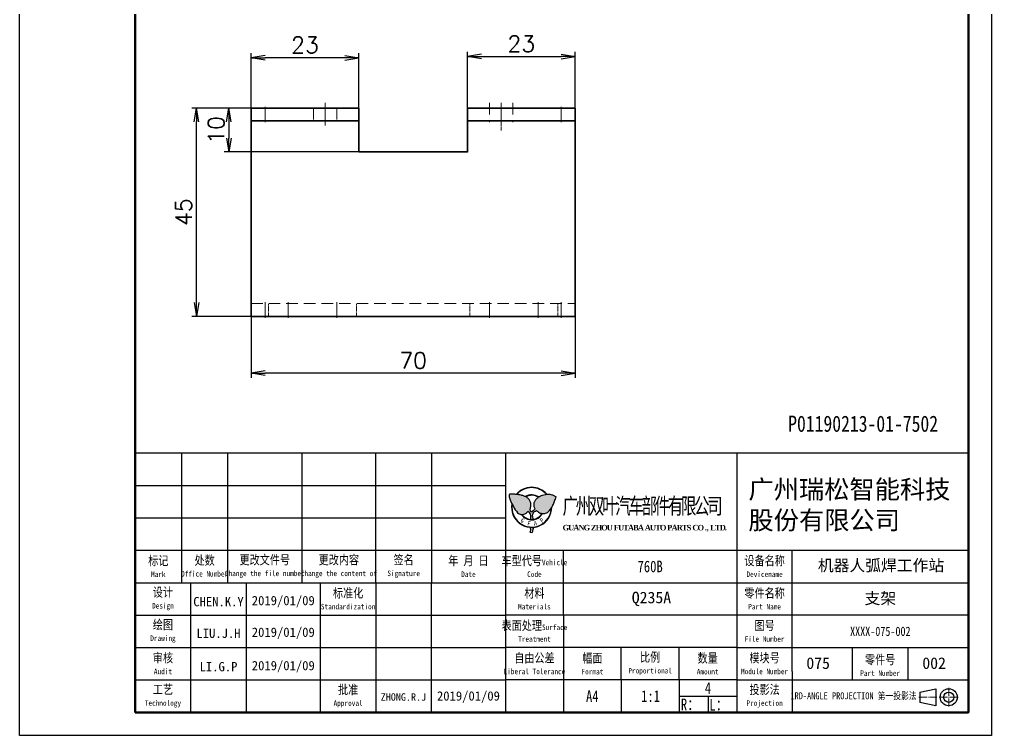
# Model space of a CAD drawing. Header units: millimetres. Extents: x 4375 to 4815, y 111 to 419.
# Drawn here: x 4374.9 to 4584.9, y 110.9 to 265.6 of the extents above; entities that cross this region are included whole.
import ezdxf

# ---------------------------------------------------------------- set-up
doc = ezdxf.new("R2010")
doc.units = ezdxf.units.MM
for name, pattern in [('ACAD_ISO04W100', [30, 24, -3, 0, -3]), ('CENTER-HOKUTO', [23, 20, -1, 1, -1]), ('HIDDEN-HOKUTO', [3.8, 2.5, -1.3])]:
    doc.linetypes.add(name, pattern=pattern)
for name, color, linetype in [('AM_7', 2, 'CENTER-HOKUTO'), ('AM_HID', 1, 'HIDDEN-HOKUTO'), ('word_dim', 253, 'Continuous')]:
    doc.layers.add(name, color=color, linetype=linetype)
for name, color, linetype, lineweight in [('图框_内框线', 5, 'Continuous', 50), ('标注线', 3, 'Continuous', 25), ('细实线', 4, 'Continuous', 25), ('细点划线', 1, 'ACAD_ISO04W100', 20)]:
    doc.layers.add(name, color=color, linetype=linetype, lineweight=lineweight)
doc.styles.get("Standard").update_dxf_attribs({"font": 'romans.shx', "bigfont": 'bigfont.shx'})
doc.styles.add('宋体', font='', dxfattribs={"width": 0.8, "height": 5})
doc.styles.add('工程字', font='gbenor.shx', dxfattribs={"height": 5, "bigfont": 'gbcbig.shx'})
doc.styles.add('楷体', font='KTGB2312.ttf', dxfattribs={"height": 5})
doc.styles.get('宋体').set_extended_font_data('SimSun')
doc.dimstyles.new('RS-1-1$0', dxfattribs={"dimtxt": 3.5, "dimasz": 3, "dimexe": 1, "dimexo": 0, "dimgap": 1, "dimtad": 3, "dimdsep": 46, "dimtxsty": 'Standard', "dimblk1": 'OPEN', "dimblk2": 'OPEN', "dimsah": 1, "dimcen": 0, "dimclrd": 256, "dimclre": 256, "dimclrt": 3, "dimadec": 0, "dimazin": 0, "dimtfac": 1, "dimtmove": 0, "dimatfit": 3, "dimfxl": 0, "dimtolj": 1, "dimtzin": 0, "dimarcsym": 0})

# ---------------------------------------------------------------- blocks, each defined once
blk = doc.blocks.new('一角法')
at = {"layer": '细实线', "ltscale": 43.14716906822942}
for p, q in [((8.441645644488744, 44.92344167003466), (13.17553301465523, 45.92344167003466)), ((13.17553301465523, 45.92344167003466), (13.17553301465523, 40.92344167003466)), ((8.441645644488744, 44.92344167003466), (8.441645644488744, 41.92344167003466)), ((13.18987432526774, 40.92344167003466), (8.441645644488744, 41.92344167003466))]:
    blk.add_line(p, q, dxfattribs=at)
for radius in [2.5, 1.5]:
    blk.add_circle((16.93115934672824, 43.42344167003466), radius, dxfattribs=at)
at = {"layer": '细点划线', "ltscale": 0.1}
for p, q in [((16.93115934672824, 46.20495493787192), (16.93115934672824, 40.67824110180637)), ((8.12703314270766, 43.42344167003466), (13.4329595403251, 43.42344167003466)), ((14.16786207654513, 43.42344167003466), (19.69445661691134, 43.42344167003466))]:
    blk.add_line(p, q, dxfattribs=at)
blk = doc.blocks.new('标题栏')
h = blk.add_hatch(color=3)
h.dxf.hatch_style = 1
edge = h.paths.add_edge_path()
edge.add_spline(control_points=[(5932.787581086093, 3347.003408131636), (5932.742335479096, 3347.049727490726), (5932.637894151721, 3347.156647381245), (5932.419296341964, 3347.262217665474), (5932.184453513659, 3347.411817223252), (5931.839163820259, 3347.503203102682), (5931.464959022554, 3347.62178462797), (5931.063019161581, 3347.60613317856), (5930.724447123254, 3347.590511636959), (5930.318540071291, 3347.535958110516), (5929.883035569112, 3347.423921700123), (5929.385302211756, 3347.223828282104), (5929.00562684777, 3346.98770528224), (5928.722367040326, 3346.734346562273), (5928.494032224062, 3346.554267968372), (5928.338104170827, 3346.309729027701), (5928.103751014705, 3345.990276755237), (5928.020230937433, 3345.541949346267), (5928.048986667725, 3345.090211420467), (5928.115889797051, 3344.722163508785), (5928.209833827864, 3344.511377046141), (5928.255124441718, 3344.409756451379)], knot_values=[0, 0, 0, 0, 0.1929070395727778, 0.4452911257095294, 0.7207341354277929, 1.023882711948066, 1.509834567999712, 1.887722036801287, 2.219081656644955, 2.52850272708895, 3.114267475844161, 3.562729049455809, 4.134727186698071, 4.442091073228455, 4.704756558993019, 4.999364851493557, 5.305089944074019, 5.88708273333988, 6.309780766022034, 6.667250168206111, 7.000012174898796, 7.000012174898796, 7.000012174898796, 7.000012174898796], degree=3, periodic=0)
edge.add_spline(control_points=[(5928.255124441718, 3344.409756451379), (5928.163208770278, 3344.340449627473), (5927.891419388554, 3344.135513314397), (5927.332591587507, 3343.490046109315), (5927.215342434024, 3344.034241508626), (5927.164571615222, 3344.269887099166)], knot_values=[0, 0, 0, 0, 0.3700911236979754, 1.094338278938539, 1.647460153400254, 1.647460153400254, 1.647460153400254, 1.647460153400254], degree=3, periodic=0)
edge.add_spline(control_points=[(5927.164571615222, 3344.269887099166), (5927.183636893185, 3344.325251466091), (5927.242113399667, 3344.495063559448), (5927.290991749089, 3344.779976043098), (5927.327604801742, 3345.128308647401), (5927.330277594439, 3345.482711235984), (5927.311881845031, 3345.844309987219), (5927.156595712667, 3346.154982928934), (5926.96853873892, 3346.475063832802), (5926.709907030716, 3346.720242547633), (5926.448589882794, 3346.937901696476), (5926.19125780895, 3347.085620574311), (5925.904450171292, 3347.184864647244), (5925.588722345799, 3347.306044650283), (5925.2002672912, 3347.387086913493), (5924.76447896431, 3347.505804401854), (5924.304010913127, 3347.519058958465), (5923.899885617035, 3347.606701423884), (5923.548606773523, 3347.561164468357), (5923.271313069536, 3347.616236189524), (5923.110148774373, 3347.599912210559), (5923.041215297006, 3347.592930089405)], knot_values=[0, 0, 0, 0, 0.1755069885465996, 0.5383103028034864, 0.8635196036376699, 1.224904573624195, 1.604891090255063, 1.930469563835759, 2.253179851222854, 2.715971748643573, 2.987327852059925, 3.273696327136999, 3.599351251812922, 3.896637203851387, 4.286605325793635, 4.788063105385615, 5.245540073199312, 5.663041950692192, 6.01718822418851, 6.294099594351707, 6.501063645237386, 6.501063645237386, 6.501063645237386, 6.501063645237386], degree=3, periodic=0)
edge.add_spline(control_points=[(5923.041215297006, 3347.592930089405), (5922.966135459785, 3347.602817255601), (5922.836517150486, 3347.61988652231), (5922.605036913044, 3347.484960203673), (5922.629293344675, 3347.161102137929), (5922.704443692822, 3346.799206741342), (5922.987383934224, 3346.028318018379), (5923.543344105082, 3344.931022572961), (5924.159230621374, 3343.852997643811), (5924.797989735671, 3343.332205051393), (5925.136823750553, 3343.234205910236), (5925.346658399525, 3343.206367153075), (5925.424902452141, 3343.202640925055)], knot_values=[0, 0, 0, 0, 0.2228125279980304, 0.3846649678350836, 0.727560816184629, 1.05381486010085, 1.537699722325653, 3.155062610020886, 4.778589062882894, 5.19008390646662, 5.585022285985285, 5.81955901212041, 5.81955901212041, 5.81955901212041, 5.81955901212041], degree=3, periodic=0)
edge.add_spline(control_points=[(5925.424902452141, 3343.202640925055), (5925.487969547933, 3343.199637471481), (5925.705030454051, 3343.204158816558), (5926.051671771958, 3343.317329023513), (5926.377899780508, 3343.59083698155), (5926.596191519666, 3343.748723933419), (5926.705261593543, 3343.827612587523)], knot_values=[5.81955901212041, 5.81955901212041, 5.81955901212041, 5.81955901212041, 6.008602775570099, 6.469787211765272, 6.874460121206234, 7.278571375262834, 7.278571375262834, 7.278571375262834, 7.278571375262834], degree=3, periodic=0)
edge.add_spline(control_points=[(5926.705261593543, 3343.827612587523), (5926.824134542779, 3343.777639213191), (5927.096204516468, 3343.66326285821), (5927.312819375237, 3343.165679536184), (5927.351044719498, 3342.653748028223), (5927.358055038123, 3342.297160865853), (5927.360224739331, 3342.157001580008)], knot_values=[0.1022986159130705, 0.1022986159130705, 0.1022986159130705, 0.1022986159130705, 0.4777042764312851, 0.9615067775405817, 1.610835938723838, 2.030726219695452, 2.030726219695452, 2.030726219695452, 2.030726219695452], degree=3, periodic=0)
edge.add_arc((5927.514826119558, 3344.756961601862), 2.604552495537057, 266.5970290200426, 278.3120006324949)
edge.add_spline(control_points=[(5927.891349225878, 3342.179768544986), (5927.852274491514, 3342.32751357289), (5927.773757942407, 3342.625933627628), (5927.659722145648, 3343.084976869937), (5927.793106104227, 3343.538609379747), (5928.126164652256, 3343.868619950208), (5928.401507225636, 3343.991005115254), (5928.553094561859, 3344.058383148862)], knot_values=[0.1031969452664681, 0.1031969452664681, 0.1031969452664681, 0.1031969452664681, 0.5631721708665947, 1.030441609962774, 1.499311443311568, 1.903231876456881, 2.397992533979948, 2.397992533979948, 2.397992533979948, 2.397992533979948], degree=3, periodic=0)
edge.add_spline(control_points=[(5928.553094561859, 3344.058383148862), (5928.653753807142, 3343.988057730713), (5928.868864792901, 3343.837770790061), (5929.17156781855, 3343.581015275713), (5929.501029725778, 3343.49401670365), (5929.692400849601, 3343.449292141674), (5929.75976281417, 3343.436373498329)], knot_values=[0, 0, 0, 0, 0.3693273821862919, 0.7892606091593941, 1.170101893302091, 1.375715444450696, 1.375715444450696, 1.375715444450696, 1.375715444450696], degree=3, periodic=0)
edge.add_spline(control_points=[(5929.75976281417, 3343.436373498329), (5929.839095599875, 3343.421159096987), (5930.152087454216, 3343.376455810521), (5930.856998916629, 3343.51742472585), (5931.51812302183, 3344.199087573337), (5932.034720264483, 3345.025949119226), (5932.333393164512, 3345.730033937112), (5932.514317357035, 3346.337711268307), (5932.722221188437, 3346.685971910192), (5932.773062051512, 3346.932892912944), (5932.787581086094, 3347.003408131636)], knot_values=[1.375715444450696, 1.375715444450696, 1.375715444450696, 1.375715444450696, 1.617868355155802, 2.326652322685956, 3.423682852670106, 4.342319030275235, 5.261843987248788, 5.703912979297773, 6.242326092686864, 6.457547598260339, 6.457547598260339, 6.457547598260339, 6.457547598260339], degree=3, periodic=0)
edge = h.paths.add_edge_path(flags=17)
edge.add_spline(control_points=[(5928.951028067631, 3346.929751896936), (5928.979394698811, 3346.95200553817), (5929.008262889012, 3346.973672145587), (5929.037589068579, 3346.994747010149)], knot_values=[2.87415995309629, 2.87415995309629, 2.87415995309629, 2.87415995309629, 2.982411352179713, 2.982411352179713, 2.982411352179713, 2.982411352179713], degree=3, periodic=0)
edge.add_arc((5927.514826119558, 3344.756961601862), 2.70674907083297, 55.76558815973736, 120.3091727448877)
edge.add_spline(control_points=[(5926.148822319795, 3347.093738046344), (5926.165810654328, 3347.086500923753), (5926.203987072274, 3347.06961710408), (5926.241545396087, 3347.051244282165), (5926.262265701474, 3347.040552217769)], knot_values=[3.203855027797414, 3.203855027797414, 3.203855027797414, 3.203855027797414, 3.259277692126279, 3.329118991465865, 3.329118991465865, 3.329118991465865, 3.329118991465865], degree=3, periodic=0)
edge.add_arc((5927.514826119558, 3344.756961601862), 2.604552495537447, 56.535524716646194, 118.74497982086609, ccw=False)
edge = h.paths.add_edge_path()
edge.add_spline(control_points=[(5927.891349225878, 3342.179768544986), (5927.900115770246, 3342.146621465079), (5927.908888620852, 3342.113489044147), (5927.917661471457, 3342.080356623216)], knot_values=[0, 0, 0, 0, 0.1031969452664681, 0.1031969452664681, 0.1031969452664681, 0.1031969452664681], degree=3, periodic=0)
edge.add_arc((5927.514826119558, 3344.756961601862), 2.706749070832541, 278.5589129752793, 330.3619168952587)
edge.add_spline(control_points=[(5929.867441536529, 3343.41842089189), (5929.83143911851, 3343.423422020175), (5929.795563338057, 3343.429507692044), (5929.75976281417, 3343.436373498329)], knot_values=[1.375715444450696, 1.375715444450696, 1.375715444450696, 1.375715444450696, 1.484991842435578, 1.484991842435578, 1.484991842435578, 1.484991842435578], degree=3, periodic=0)
edge.add_arc((5927.514826119558, 3344.756961601862), 2.604552495537058, 278.3120006324949, 329.5337514964722, ccw=False)
edge = h.paths.add_edge_path()
edge.add_spline(control_points=[(5927.917661471457, 3342.080356623216), (5927.908888620852, 3342.113489044147), (5927.900115770246, 3342.146621465079), (5927.891349225878, 3342.179768544986)], knot_values=[0, 0, 0, 0, 0.1031969452664681, 0.1031969452664681, 0.1031969452664681, 0.1031969452664681], degree=3, periodic=0)
edge.add_arc((5927.514826119558, 3344.756961601862), 2.604552495537058, 266.59702902004256, 278.3120006324949, ccw=False)
edge.add_spline(control_points=[(5927.360224739331, 3342.157001580008), (5927.360753347495, 3342.122854323929), (5927.361247332921, 3342.088699654003), (5927.361741318348, 3342.054544984075)], knot_values=[0, 0, 0, 0, 0.1022986159130706, 0.1022986159130706, 0.1022986159130706, 0.1022986159130706], degree=3, periodic=0)
edge.add_arc((5927.514826119558, 3344.756961601862), 2.706749070832541, 266.7578096456004, 278.5589129752793)
edge = h.paths.add_edge_path()
edge.add_spline(control_points=[(5925.42490245214, 3343.202640925054), (5925.379896549422, 3343.204784247776), (5925.334911014702, 3343.209126505333), (5925.290064683462, 3343.215232998992)], knot_values=[5.68465371609462, 5.68465371609462, 5.68465371609462, 5.68465371609462, 5.819559012120411, 5.819559012120411, 5.819559012120411, 5.819559012120411], degree=3, periodic=0)
edge.add_arc((5927.514826119558, 3344.756961601862), 2.706749070832541, 214.7214186625017, 266.7578096456004)
edge.add_spline(control_points=[(5927.361741318348, 3342.054544984075), (5927.361247332921, 3342.088699654003), (5927.360753347495, 3342.122854323929), (5927.360224739331, 3342.157001580008)], knot_values=[0, 0, 0, 0, 0.1022986159130706, 0.1022986159130706, 0.1022986159130706, 0.1022986159130706], degree=3, periodic=0)
edge.add_arc((5927.514826119558, 3344.756961601862), 2.604552495537058, 216.6389661574235, 266.59702902004256, ccw=False)
edge = h.paths.add_edge_path()
edge.add_spline(control_points=[(5927.597168846745, 3339.3279066662), (5927.655814480001, 3339.533537938955), (5927.760900494637, 3339.90200477508), (5927.8466662563, 3340.275421049825), (5927.884568489959, 3340.440443905366)], knot_values=[0, 0, 0, 0, 0.6413539749399928, 1.149230206166497, 1.149230206166497, 1.149230206166497, 1.149230206166497], degree=3, periodic=0)
edge.add_arc((5927.514826119559, 3344.756961601863), 4.332324369739954, 265.55759854534153, 274.8958659567639, ccw=False)
edge.add_spline(control_points=[(5927.179257829953, 3340.437652818313), (5927.209583880966, 3340.338962607871), (5927.288297643066, 3340.082804041644), (5927.260989942939, 3339.695740852723), (5927.141571380536, 3339.455759195613), (5927.095626354439, 3339.363428796748)], knot_values=[0, 0, 0, 0, 0.3091294541865747, 0.8023709485203064, 1.110808441366109, 1.110808441366109, 1.110808441366109, 1.110808441366109], degree=3, periodic=0)
edge.add_line((5927.095626354439, 3339.363428796748), (5927.597168846745, 3339.3279066662))
h = blk.add_hatch(color=3)
h.dxf.hatch_style = 1
edge = h.paths.add_edge_path()
edge.add_spline(control_points=[(5930.696648907108, 3347.583219390952), (5930.703565149912, 3347.583893226626), (5930.735124323381, 3347.586877438553), (5930.766703743626, 3347.589449661165), (5930.791377788169, 3347.591259329264)], knot_values=[4.760068673148871, 4.760068673148871, 4.760068673148871, 4.760068673148871, 4.780930518253843, 4.85524679354952, 4.85524679354952, 4.85524679354952, 4.85524679354952], degree=3, periodic=0)
edge.add_arc((5927.514826119557, 3344.756961601864), 4.332324369738199, 40.86061096323423, 139.9064899543646)
edge.add_spline(control_points=[(5924.200622425809, 3347.547138714699), (5924.217259864437, 3347.544602309816), (5924.233905766449, 3347.542122063936), (5924.250564596193, 3347.539764872789)], knot_values=[5.287244521657213, 5.287244521657213, 5.287244521657213, 5.287244521657213, 5.33756636782755, 5.33756636782755, 5.33756636782755, 5.33756636782755], degree=3, periodic=0)
edge.add_spline(control_points=[(5924.250564596193, 3347.539764872789), (5924.263804285482, 3347.53789148319), (5924.277052140389, 3347.536095819341), (5924.290310401994, 3347.534411462607)], knot_values=[5.24725097961191, 5.24725097961191, 5.24725097961191, 5.24725097961191, 5.287244521657213, 5.287244521657213, 5.287244521657213, 5.287244521657213], degree=3, periodic=0)
edge.add_arc((5927.514826119558, 3344.756961601862), 4.25578774632394, 41.61312140509358, 139.2598996485645, ccw=False)
edge = h.paths.add_edge_path()
edge.add_spline(control_points=[(5923.308879886089, 3345.40683581576), (5923.289317424646, 3345.445312214099), (5923.269908870076, 3345.483847524931), (5923.250667157498, 3345.522456729819)], knot_values=[2.490052817711013, 2.490052817711013, 2.490052817711013, 2.490052817711013, 2.619753040383368, 2.619753040383368, 2.619753040383368, 2.619753040383368], degree=3, periodic=0)
edge.add_arc((5927.514826119559, 3344.756961601863), 4.332324369739955, 169.8227544507309, 359.7742750261916)
edge.add_spline(control_points=[(5931.847116868784, 3344.739893830318), (5931.821433757983, 3344.697179740064), (5931.795128767296, 3344.654803955194), (5931.768170457883, 3344.6127697803)], knot_values=[3.8498413589486, 3.8498413589486, 3.8498413589486, 3.8498413589486, 3.999700473778207, 3.999700473778207, 3.999700473778207, 3.999700473778207], degree=3, periodic=0)
edge.add_arc((5927.514826119558, 3344.756961601862), 4.255787746324373, 171.2178105511579, 358.05837020857155, ccw=False)
blk.add_line((5927.095626354439, 3339.363428796748), (5927.597168846745, 3339.3279066662))
for centre, radius, start, end in [((5927.514826119557, 3344.756961601864), 4.332324369738208, 40.86061096324664, 139.9064899543615), ((5927.514826119558, 3344.756961601862), 4.255787746324182, 41.61312140509356, 139.2598996489617), ((5927.514826119558, 3344.756961601862), 2.706749070832524, 55.76558815971604, 120.3091727449043), ((5927.514826119559, 3344.756961601863), 4.332324369739812, 169.8227544507073, 359.7742750261313), ((5927.514826119558, 3344.756961601862), 4.255787746324182, 171.2178052270839, 358.0583702089226), ((5927.514826119558, 3344.756961601862), 2.604552495537219, 56.53552471662948, 118.7449798209187), ((5927.514826119558, 3344.756961601862), 2.706749070832524, 214.7214186625017, 330.3619168952587), ((5927.514826119558, 3344.756961601862), 2.604552495537219, 216.638966157296, 329.5337514964448)]:
    blk.add_arc(centre, radius, start, end)
for points in [[(5923.041215297006, 3347.592930089405), (5922.818402769008, 3347.592930089405), (5922.68066479808, 3347.507933244488), (5922.636102409827, 3347.167945367691), (5922.700920589123, 3346.848194988795), (5922.858914351092, 3346.390830220727), (5923.558055097889, 3344.932384154991), (5924.485676802348, 3343.599959254083), (5924.815492454877, 3343.353890886261), (5925.19097942145, 3343.231474132706), (5925.613896728266, 3343.207780615611), (5926.052623561765, 3343.349941966745), (5926.380680774826, 3343.586877883385), (5926.705261593543, 3343.827612587523)], [(5927.164571615222, 3344.269887099166), (5927.218790458852, 3344.436809296683), (5927.288965512469, 3344.792761128657), (5927.32135435982, 3345.116353545003), (5927.326752305467, 3345.477698198644), (5927.283567566821, 3345.855222808662), (5927.153180189706, 3346.153552281474), (5926.98224367958, 3346.427272282737), (5926.659749284203, 3346.759196529017), (5926.447781346356, 3346.928618275515), (5926.199471739439, 3347.071269047088), (5925.896133597045, 3347.18974732077), (5925.615672182998, 3347.288339067432), (5925.237334866431, 3347.382869544126), (5924.747263008626, 3347.489121503643), (5924.29201200738, 3347.534195908188), (5923.877649857682, 3347.58530194117), (5923.523551077271, 3347.579502221961), (5923.247822840131, 3347.605072637858), (5923.041215297006, 3347.592930089405)], [(5928.255124441718, 3344.409756451379), (5928.131443425336, 3344.71867967693), (5928.059296361359, 3345.068792765313), (5928.038682663051, 3345.49098786509), (5928.17267023522, 3346.057347236216), (5928.337578061484, 3346.314783133227), (5928.512793030269, 3346.551624347385), (5928.708620523896, 3346.726680767295), (5928.944061311043, 3346.924266684027), (5929.428301627348, 3347.228722239195), (5929.843258137802, 3347.398807151631), (5930.410720694395, 3347.544088216295), (5930.717400869225, 3347.585181636704), (5931.04816292244, 3347.605072886421), (5931.42603261263, 3347.601407328663), (5931.898887370751, 3347.489346701672), (5932.186809684456, 3347.394479422187), (5932.428786679703, 3347.262889204564), (5932.64609858374, 3347.134540993439), (5932.787581086093, 3347.003408131636)], [(5928.553094561859, 3344.058383148862), (5928.852678785096, 3343.842392388828), (5929.196803687457, 3343.601722559619), (5929.558133954835, 3343.481387520733), (5929.999428919648, 3343.405535306582), (5930.695116741432, 3343.541156718056), (5931.521611454584, 3344.262532121607), (5932.013896470104, 3345.038127306159), (5932.373725287166, 3345.884324309763), (5932.520819892793, 3346.301203393823), (5932.737483456619, 3346.794098495016), (5932.787581086094, 3347.003408131636)], [(5927.361741318348, 3342.054544984075), (5927.34957153396, 3342.57659205128), (5927.264474094293, 3343.220320864777), (5927.03349482657, 3343.645424896705), (5926.705261593543, 3343.827612587523)], [(5928.255124441718, 3344.409756451379), (5927.968007125995, 3344.176237529551), (5927.376142921409, 3343.758828012165), (5927.164571615222, 3344.269887099166)], [(5927.917661471457, 3342.080356623216), (5927.775059319025, 3342.625175418927), (5927.70211899173, 3343.086716790169), (5927.835843707415, 3343.536112630202), (5928.115449664423, 3343.827612587523), (5928.553094561859, 3344.058383148862)], [(5927.179257829953, 3340.437652818313), (5927.255624397098, 3340.138104546964), (5927.218701862135, 3339.646246947506), (5927.095626354439, 3339.363428796748)], [(5927.884568489959, 3340.440443905366), (5927.767088548197, 3339.946341962921), (5927.597168846745, 3339.3279066662)]]:
    blk.add_spline(points, degree=3)
at = {"layer": '标注线'}
for p, q in [((5851.865170452751, 3356.475498553292), (5851.865170452751, 3328.475498553292)), ((5861.865170452751, 3328.475498553292), (5861.865170452751, 3356.475498553292)), ((5877.865170452751, 3356.475498553292), (5877.865170452751, 3328.475498553292)), ((5893.865170452751, 3328.475498553292), (5893.865170452751, 3356.475498553292)), ((5905.865170452751, 3356.475498553292), (5905.865170452751, 3328.475498553292)), ((5921.865170452751, 3356.475498553292), (5921.865170452751, 3300.475498553292)), ((5971.865170452751, 3356.475498553292), (5971.865170452751, 3300.475498553292)), ((5841.865170452751, 3349.475498553292), (5921.865170452751, 3349.475498553292)), ((5841.865170452751, 3342.475498553292), (5921.865170452751, 3342.475498553292)), ((5841.865170452751, 3335.475498553292), (5921.865170452751, 3335.475498553292)), ((5921.865170452751, 3335.475498553292), (6021.865170452751, 3335.475498553292)), ((5934.365170452751, 3321.475498553292), (5934.365170452751, 3335.475498553292)), ((5983.809787706428, 3309.334405648668), (5983.809787706428, 3335.475498553292)), ((5841.865170452751, 3328.475498553292), (5971.865170452751, 3328.475498553292)), ((5853.865170452751, 3300.475498553292), (5853.865170452751, 3328.475498553292)), ((5865.865170452751, 3328.475498553292), (5865.865170452751, 3300.475498553292)), ((5881.865170452751, 3300.475498553292), (5881.865170452751, 3328.475498553292)), ((5893.865170452751, 3328.475498553292), (5893.865170452751, 3300.475498553292)), ((5905.865170452751, 3300.475498553292), (5905.865170452751, 3328.475498553292)), ((5971.865170452751, 3328.475498553292), (6021.865170452751, 3328.475498553292)), ((5841.865170452751, 3321.475498553292), (5921.865170452751, 3321.475498553292)), ((6021.865170452751, 3321.475498553292), (5921.865170452751, 3321.475498553292)), ((5934.365170452751, 3321.475498553292), (5934.365170452751, 3300.475498553292)), ((5841.865170452751, 3314.475498553292), (5921.865170452751, 3314.475498553292)), ((5971.865170452751, 3314.475498553292), (5921.865170452751, 3314.475498553292)), ((5946.865170452751, 3307.475498553292), (5946.865170452751, 3314.475498553292)), ((5959.365170452751, 3307.475498553292), (5959.365170452751, 3314.475498553292)), ((5971.865170452751, 3314.475498553292), (6021.865170452751, 3314.475498553292)), ((5996.809787706428, 3307.475498553292), (5996.809787706428, 3314.475498553292)), ((5996.809787706428, 3314.475498553292), (6008.809787706428, 3314.475498553292)), ((6008.809787706428, 3314.475498553292), (6008.809787706428, 3307.475498553292)), ((5983.809787706428, 3309.334405648668), (5983.809787706428, 3300.475498553292)), ((5841.865170452751, 3307.475498553292), (5921.865170452751, 3307.475498553292)), ((5971.865170452751, 3307.475498553292), (5921.865170452751, 3307.475498553292)), ((5946.865170452751, 3307.475498553292), (5946.865170452751, 3300.475498553292)), ((5959.365170452751, 3307.475498553292), (5959.365170452751, 3300.475498553292)), ((5971.865170452751, 3307.475498553292), (6021.865170452751, 3307.475498553292)), ((5959.365170452751, 3303.975498553292), (5971.865170452751, 3303.975498553292)), ((5965.615170452751, 3303.975498553292), (5965.615170452751, 3300.475498553292)), ((5981.865170452751, 3300.475498553292), (6006.865170452751, 3300.475498553292))]:
    blk.add_line(p, q, dxfattribs=at)
blk.add_lwpolyline([(6021.865170452751, 3356.475498553292), (5841.865170452751, 3356.475498553292), (5841.865170452751, 3300.475498553292), (6021.865170452751, 3300.475498553292), (6021.865170452751, 3356.475498553292)], dxfattribs=at)
at = {"layer": '细实线', "xscale": 0.7349999999999999, "yscale": 0.7349999999999999, "zscale": 0.7349999999999999}
blk.add_blockref('一角法', (6005.163334127967, 3271.825417348341), dxfattribs=at)
at = {"attachment_point": 1, "style": '楷体'}
for s, insert, char_height, width in [('{\\fSimSun|b0|i0|c134|p2;广州瑞松智能科技  股份有限公司}', (5974.345116034496, 3350.651142192268), 4, 54.0573546980122), ('{\\fSimSun|b0|i0|c134|p2;\\W0.7;\\T0.75;广州双叶汽车部件有限公司\\P\\fTimes New Roman|b1|i0|c0|p18;\\H0.34286x;\\W1;\\T0.85;\\C0;GUANG ZHOU FUTABA AUTO PARTS CO ., LTD.}', (5934.19853132343, 3346.813740533782), 3.5, 45.50687384373305)]:
    blk.add_mtext(s, dxfattribs=dict(at, insert=insert, char_height=char_height, width=width))
at = {"layer": '标注线', "char_height": 1, "width": 6.809403995805951, "attachment_point": 1, "style": '宋体'}
for s, insert, rotation in [('G', (5925.528083020234, 3342.508816310573), 327.57770194198537), ('F', (5926.734647372001, 3341.866199926223), 346.6262444697022), ('A', (5927.92770935306, 3341.791830854594), 8.763927267361), ('P', (5929.170598540684, 3342.132742254443), 38.076578329033765)]:
    blk.add_mtext(s, dxfattribs=dict(at, insert=insert, rotation=rotation))
at = {"layer": '标注线', "style": '宋体'}
for s, insert, char_height, width, attachment_point in [('标记\\P{\\H0.6x;Mark}', (5846.865170452751, 3331.975498553292), 2, 10, 5), ('处数\\P{\\H0.6x;Office Number}', (5856.865170452751, 3332.060357757017), 2, 10, 5), ('更改文件号\\P{\\H0.6x;Change the file number}', (5869.865170452751, 3331.975498553293), 2, 16, 5), ('更改内容\\P{\\H0.6x;Change the content of}', (5885.865170452751, 3331.975498553293), 2, 16, 5), ('签名\\P{\\H0.6x;Signature}', (5899.865170452751, 3331.975498553292), 2, 12, 5), ('年 月 日\\P{\\H0.6x;Date}', (5913.865170452751, 3331.975498553292), 2, 16, 5), ('车型代号{\\H0.6x;Vehicle Code}', (5928.115170452751, 3331.975498553293), 2, 12.5, 5), ('设备名称\\P{\\H0.6x;Devicename}', (5977.83747907959, 3331.975498553293), 2, 11.94461725367637, 5), ('设计\\P{\\H0.6x;Design}', (5847.865170452751, 3324.975498553292), 2, 12, 5), ('标准化\\P{\\H0.6x;Standardization}', (5887.865170452751, 3324.975498553293), 2, 12, 5), ('材料\\P{\\H0.6x;Materials}', (5928.115170452751, 3324.975498553292), 2, 12.5, 5), ('零件名称\\P{\\H0.6x;Part Name}', (5977.83747907959, 3324.975498553292), 2, 11.94461725367819, 5), ('绘图\\P{\\H0.6x;Drawing}', (5847.865170452751, 3317.975498553292), 2, 12, 5), ('表面处理{\\H0.6x;Surface Treatment}', (5928.128124055472, 3317.975498553292), 2, 12.5259072054414, 5), ('图号\\P{\\H0.6x;File Number}', (5977.83747907959, 3317.975498553292), 2, 11.94461725367728, 5), ('审核\\P{\\H0.6x;Audit}', (5847.865170452751, 3310.975498553292), 2, 12, 5), ('自由公差\\P{\\H0.6x;Liberal Tolerance}', (5928.115170452751, 3310.975498553293), 2, 12.5, 5), ('幅面\\P{\\H0.6x;Format}', (5940.635368528692, 3310.933992584377), 2, 12.54039615188231, 5), ('比例\\P{\\H0.6x;Proportional}', (5953.115170452751, 3310.975498553293), 2, 12.5, 5), ('数量\\P{\\H0.6x;Amount}', (5965.537765052013, 3310.933992584377), 2, 12.34518919852417, 5), ('模块号\\P{\\H0.6x;Module Number}', (5977.83747907959, 3310.975498553293), 2, 11.94461725367637, 5), ('零件号\\P{\\H0.6x;Part Number}', (6002.809787706428, 3310.602539501174), 2, 12, 5), ('工艺\\P{\\H0.6x;Technology}', (5847.865170452751, 3303.975498553292), 2, 12, 5), ('批准\\P{\\H0.6x;Approval}', (5887.865170452751, 3303.975498553293), 2, 12, 5), ('投影法\\P{\\H0.6x;Projection}', (5977.83747907959, 3303.975498553293), 2, 11.94461725367728, 5), ('R：', (5959.744619549148, 3302.197782144891), 2.499999975, 5.872711570693355, 4), ('L：', (5965.8921372041, 3302.124418171215), 2.499999975, 5.872711570693355, 4), ('1RD-ANGLE PROJECTION 第一投影法', (5997.042563081894, 3303.975498553293), 1.5, 26.46555075092874, 5)]:
    blk.add_mtext(s, dxfattribs=dict(at, insert=insert, char_height=char_height, width=width, attachment_point=attachment_point))
blk = doc.blocks.new('_Open')
at = {"color": 0, "lineweight": -2}
for p, q in [((-1, 0.1666666666666667), (0, 0)), ((-1, -0.1666666666666667), (0, 0)), ((0, 0), (-1, 0))]:
    blk.add_line(p, q, dxfattribs=at)
blk = doc.blocks.new('*D15')
at = {"layer": 'DEFPOINTS', "color": 0, "transparency": 16777216}
for p in [(4424.996282860285, 201.4311607886528), (4494.996282860285, 201.4311607886528), (4424.996282860285, 189.1536416620846)]:
    blk.add_point(p, dxfattribs=at)
at = {"layer": 'word_dim', "lineweight": -2, "transparency": 16777216}
for p, q in [((4424.996282860285, 201.4311607886528), (4424.996282860285, 188.1536416620846)), ((4494.996282860285, 201.4311607886528), (4494.996282860285, 188.1536416620846)), ((4491.996282860285, 189.1536416620846), (4427.996282860285, 189.1536416620846))]:
    blk.add_line(p, q, dxfattribs=at)
at = {"layer": 'word_dim', "lineweight": -2, "transparency": 16777216, "xscale": 3, "yscale": 3, "zscale": 3, "rotation": 180}
blk.add_blockref('_Open', (4424.996282860285, 189.1536416620846), dxfattribs=at)
at = {"layer": 'word_dim', "lineweight": -2, "transparency": 16777216, "xscale": 3, "yscale": 3, "zscale": 3}
blk.add_blockref('_Open', (4494.996282860285, 189.1536416620846), dxfattribs=at)
at = {"layer": 'word_dim', "color": 3, "transparency": 16777216, "insert": (4459.996282860285, 191.9036416620846), "char_height": 3.5, "attachment_point": 5}
blk.add_mtext('\\A1;70', dxfattribs=at)
blk = doc.blocks.new('*D16')
at = {"layer": 'DEFPOINTS', "color": 0, "transparency": 16777216}
for p in [(4413.172631625665, 246.4311607886529), (4424.996282860285, 246.4311607886528), (4424.996282860285, 201.4311607886528)]:
    blk.add_point(p, dxfattribs=at)
at = {"layer": 'word_dim', "lineweight": -2, "transparency": 16777216}
for p, q in [((4424.996282860285, 246.4311607886528), (4412.172631625665, 246.4311607886529)), ((4413.172631625665, 204.4311607886529), (4413.172631625665, 243.4311607886529)), ((4424.996282860285, 201.4311607886528), (4412.172631625665, 201.4311607886529))]:
    blk.add_line(p, q, dxfattribs=at)
at = {"layer": 'word_dim', "lineweight": -2, "transparency": 16777216, "xscale": 3, "yscale": 3, "zscale": 3}
for p, rotation in [((4413.172631625665, 246.4311607886529), 90), ((4413.172631625665, 201.4311607886529), 270)]:
    blk.add_blockref('_Open', p, dxfattribs=dict(at, rotation=rotation))
at = {"layer": 'word_dim', "color": 3, "transparency": 16777216, "insert": (4410.422631625665, 223.9311607886536), "char_height": 3.5, "attachment_point": 5, "rotation": 90}
blk.add_mtext('\\A1;45', dxfattribs=at)
blk = doc.blocks.new('*D20')
at = {"layer": 'DEFPOINTS', "color": 0, "transparency": 16777216}
for p in [(4424.996282860285, 257.2891662308583), (4424.996282860285, 246.4311607886528), (4448.246282860285, 246.4311607886528)]:
    blk.add_point(p, dxfattribs=at)
at = {"layer": 'word_dim', "lineweight": -2, "transparency": 16777216}
for p, q in [((4424.996282860285, 246.4311607886528), (4424.996282860285, 258.2891662308583)), ((4445.246282860285, 257.2891662308583), (4427.996282860285, 257.2891662308583)), ((4448.246282860285, 246.4311607886528), (4448.246282860285, 258.2891662308583))]:
    blk.add_line(p, q, dxfattribs=at)
at = {"layer": 'word_dim', "lineweight": -2, "transparency": 16777216, "xscale": 3, "yscale": 3, "zscale": 3, "rotation": 180}
blk.add_blockref('_Open', (4424.996282860285, 257.2891662308583), dxfattribs=at)
at = {"layer": 'word_dim', "lineweight": -2, "transparency": 16777216, "xscale": 3, "yscale": 3, "zscale": 3}
blk.add_blockref('_Open', (4448.246282860285, 257.2891662308583), dxfattribs=at)
at = {"layer": 'word_dim', "color": 3, "transparency": 16777216, "insert": (4436.621282860285, 260.0391662308583), "char_height": 3.5, "attachment_point": 5}
blk.add_mtext('\\A1;23', dxfattribs=at)
blk = doc.blocks.new('*D21')
at = {"layer": 'DEFPOINTS', "color": 0, "transparency": 16777216}
for p in [(4494.996282860285, 257.5385274440167), (4471.746282860285, 246.4311607886528), (4494.996282860285, 246.4311607886528)]:
    blk.add_point(p, dxfattribs=at)
at = {"layer": 'word_dim', "lineweight": -2, "transparency": 16777216}
for p, q in [((4471.746282860285, 246.4311607886528), (4471.746282860285, 258.5385274440167)), ((4494.996282860285, 246.4311607886528), (4494.996282860285, 258.5385274440167)), ((4474.746282860285, 257.5385274440167), (4491.996282860285, 257.5385274440167))]:
    blk.add_line(p, q, dxfattribs=at)
at = {"layer": 'word_dim', "lineweight": -2, "transparency": 16777216, "xscale": 3, "yscale": 3, "zscale": 3, "rotation": 180}
blk.add_blockref('_Open', (4471.746282860285, 257.5385274440167), dxfattribs=at)
at = {"layer": 'word_dim', "lineweight": -2, "transparency": 16777216, "xscale": 3, "yscale": 3, "zscale": 3}
blk.add_blockref('_Open', (4494.996282860285, 257.5385274440167), dxfattribs=at)
at = {"layer": 'word_dim', "color": 3, "transparency": 16777216, "insert": (4483.371282860285, 260.2885274440167), "char_height": 3.5, "attachment_point": 5}
blk.add_mtext('\\A1;23', dxfattribs=at)
blk = doc.blocks.new('*D22')
at = {"layer": 'DEFPOINTS', "color": 0, "transparency": 16777216}
for p in [(4424.996282860285, 246.4311607886528), (4420.182223352077, 236.9311607886528), (4448.246282860285, 236.9311607886528)]:
    blk.add_point(p, dxfattribs=at)
at = {"layer": 'word_dim', "lineweight": -2, "transparency": 16777216}
for p, q in [((4424.996282860285, 246.4311607886528), (4419.182223352077, 246.4311607886528)), ((4420.182223352077, 243.4311607886528), (4420.182223352077, 239.9311607886528)), ((4448.246282860285, 236.9311607886528), (4419.182223352077, 236.9311607886528))]:
    blk.add_line(p, q, dxfattribs=at)
at = {"layer": 'word_dim', "lineweight": -2, "transparency": 16777216, "xscale": 3, "yscale": 3, "zscale": 3}
for p, rotation in [((4420.182223352077, 246.4311607886528), 90), ((4420.182223352077, 236.9311607886528), 270)]:
    blk.add_blockref('_Open', p, dxfattribs=dict(at, rotation=rotation))
at = {"layer": 'word_dim', "color": 3, "transparency": 16777216, "insert": (4417.432223352077, 241.6811607886536), "char_height": 3.5, "attachment_point": 5, "rotation": 90}
blk.add_mtext('\\A1;10', dxfattribs=at)

msp = doc.modelspace()

# ---------------------------------------------------------------- linework, layer by layer
at = {"color": 7, "lineweight": 35, "ltscale": 0.075}
for p, q in [((4427.996282860285, 246.4311607886528), (4424.996282860285, 246.4311607886528)), ((4494.996282860285, 246.4311607886528), (4491.996282860285, 246.4311607886528)), ((4427.996282860285, 243.6311729956841), (4424.996282860285, 243.6311729956841)), ((4491.996282860285, 243.6311729956841), (4494.996282860285, 243.6311729956841))]:
    msp.add_line(p, q, dxfattribs=at)
at = {"color": 7, "lineweight": 35, "ltscale": 0.06999969482421875}
for p, q in [((4424.996282860285, 243.6311729956841), (4424.996282860285, 246.4311607886528)), ((4448.246282860285, 243.6311729956841), (4448.246282860285, 246.4311607886528)), ((4471.746282860285, 246.4311607886528), (4471.746282860285, 243.6311729956841)), ((4494.996282860285, 243.6311729956841), (4494.996282860285, 246.4311607886528))]:
    msp.add_line(p, q, dxfattribs=at)
at = {"color": 7, "lineweight": 35}
for p, q in [((4427.996282860285, 246.4311607886528), (4448.246282860285, 246.4311607886528)), ((4471.746282860285, 246.4311607886528), (4491.996282860285, 246.4311607886528)), ((4424.996282860285, 201.4311607886528), (4424.996282860285, 243.6311729956841)), ((4427.996282860285, 243.6311729956841), (4448.246282860285, 243.6311729956841)), ((4471.746282860285, 243.6311729956841), (4491.996282860285, 243.6311729956841)), ((4494.996282860285, 201.4311607886528), (4494.996282860285, 243.6311729956841)), ((4424.996282860285, 201.4311607886528), (4494.996282860285, 201.4311607886528))]:
    msp.add_line(p, q, dxfattribs=at)
at = {"color": 7, "lineweight": 13, "ltscale": 0.06999969482421875}
for p, q in [((4427.996282860285, 243.6311729956841), (4427.996282860285, 246.4311607886528)), ((4491.996282860285, 243.6311729956841), (4491.996282860285, 246.4311607886528))]:
    msp.add_line(p, q, dxfattribs=at)
at = {"color": 7, "lineweight": 35, "ltscale": 0.03000030517578125}
for p, q in [((4448.246282860285, 236.9311607886528), (4448.246282860285, 243.6311729956841)), ((4471.746282860285, 243.6311729956841), (4471.746282860285, 236.9183249829119))]:
    msp.add_line(p, q, dxfattribs=at)
at = {"color": 7, "lineweight": 35, "ltscale": 0.4125}
msp.add_line((4471.746282860285, 236.9311607886601), (4448.246282860285, 236.9311607886528), dxfattribs=at)
at = {"layer": 'AM_7', "lineweight": 13, "ltscale": 0.0839996337890625}
for p, q in [((4427.996282860285, 243.3511742163872), (4427.996282860285, 246.7111595679497)), ((4491.996282860285, 243.3511742163872), (4491.996282860285, 246.7111595679497)), ((4427.996282860285, 201.151162009356), (4427.996282860285, 204.5111473609185)), ((4432.996282860285, 201.151162009356), (4432.996282860285, 204.5111473609185)), ((4443.496282860285, 201.151162009356), (4443.496282860285, 204.5111473609185)), ((4476.496282860285, 201.151162009356), (4476.496282860285, 204.5111473609185)), ((4486.996282860285, 201.151162009356), (4486.996282860285, 204.5111473609185)), ((4491.996282860285, 201.151162009356), (4491.996282860285, 204.5111473609185))]:
    msp.add_line(p, q, dxfattribs=at)
at = {"layer": 'AM_7', "lineweight": 13, "ltscale": 0.057000732421875}
for p, q in [((4440.996282860285, 247.5505211132521), (4440.996282860285, 242.6605064648146)), ((4478.996282860285, 247.5505211132521), (4478.996282860285, 242.6605064648146)), ((4478.996282860285, 243.8211754370903), (4478.996282860285, 241.5411461402153))]:
    msp.add_line(p, q, dxfattribs=at)
at = {"layer": 'AM_HID', "lineweight": 13}
for p, q in [((4438.496282860285, 246.4311607886528), (4438.496282860285, 243.6311729956841)), ((4443.496282860285, 246.4311607886528), (4443.496282860285, 243.6311729956841)), ((4476.496282860285, 247.5505211132521), (4476.496282860285, 243.3505089062209)), ((4481.496282860285, 247.5505211132521), (4481.496282860285, 243.3505089062209)), ((4424.996282860285, 204.2311485816216), (4494.996282860285, 204.2311485816216))]:
    msp.add_line(p, q, dxfattribs=at)
at = {"layer": 'AM_HID', "lineweight": 13, "ltscale": 0.06999969482421875}
for p, q in [((4427.996282860285, 201.4311607886528), (4427.996282860285, 204.2311485816216)), ((4428.746282860285, 201.4311607886528), (4428.746282860285, 204.2311485816216)), ((4432.996282860285, 204.2311485816216), (4432.996282860285, 201.4311607886528)), ((4432.996282860285, 204.2311485816216), (4432.996282860285, 201.4311607886528)), ((4443.496282860285, 204.2311485816216), (4443.496282860285, 201.4311607886528)), ((4443.496282860285, 201.4311607886528), (4443.496282860285, 204.2311485816216)), ((4447.746282860285, 201.4311607886528), (4447.746282860285, 204.2311485816216)), ((4472.246282860285, 201.4311607886528), (4472.246282860285, 204.2311485816216)), ((4476.496282860285, 204.2311485816216), (4476.496282860285, 201.4311607886528)), ((4476.496282860285, 204.2311485816216), (4476.496282860285, 201.4311607886528)), ((4486.996282860285, 204.2311485816216), (4486.996282860285, 201.4311607886528)), ((4486.996282860285, 201.4311607886528), (4486.996282860285, 204.2311485816216)), ((4491.246282860285, 201.4311607886528), (4491.246282860285, 204.2311485816216)), ((4491.996282860285, 201.4311607886528), (4491.996282860285, 204.2311485816216))]:
    msp.add_line(p, q, dxfattribs=at)
at = {"layer": 'DEFPOINTS'}
msp.add_lwpolyline([(4374.945621728662, 407.9063616929169), (4584.945621728662, 407.9063616929169), (4584.945621728662, 110.9063616929169), (4374.945621728662, 110.9063616929169)], close=True, dxfattribs=at)
at = {"layer": '图框_内框线'}
msp.add_lwpolyline([(4399.945621728662, 115.9063614614541), (4579.945621728662, 115.9063614614541), (4579.945621728662, 402.2863614614515), (4399.945621728662, 402.2863614614515)], close=True, dxfattribs=at)

# ---------------------------------------------------------------- block references
at = {"layer": '细实线'}
msp.add_blockref('标题栏', (-1441.919548724111, -3184.569137091838), dxfattribs=at)

# ---------------------------------------------------------------- texts
at = {"layer": '细实线', "attachment_point": 5}
for s, insert, char_height, width, style in [('{\\fSimSun|b0|i0|c134|p32;P01190213-01-750}2', (4557.20107010091, 178.2246510078447), 3.5, 38.05538274633, '宋体'), ('{\\fSimSun|b1|i0|c134|p2;机器人弧焊工作站}', (4561.060978213759, 147.5199355161138), 2.5, 38.05538274631544, '工程字'), ('760B', (4511.195621728632, 147.4063614614541), 2.5, 37.49999999998545, '宋体'), ('{\\fSimSun|b0|i0|c134|p2;CHEN.K.Y}', (4417.945908503537, 139.8147946680379), 2, 48, '楷体'), ('{\\fNSimSun|b0|i0|c134|p49;2019/01/09}', (4431.943499624697, 139.8147946680379), 2, 48, '楷体'), ('{\\fSimSun|b1|i0|c134|p2;Q235A}', (4511.473313101827, 140.4063614614541), 2.5, 38.05538274634455, '工程字'), ('{\\fSimSun|b1|i0|c134|p2;支架}', (4560.917930355497, 140.4063614614541), 2.5, 38.05538274634455, '工程字'), ('{\\fSimSun|b0|i0|c134|p32;XXXX-075-002}', (4560.917930355497, 133.4063614614541), 2, 38.05538274633, '宋体'), ('{\\fNSimSun|b0|i0|c134|p49;LIU.J.H}', (4417.945908503537, 132.9810728049488), 2, 48, '楷体'), ('{\\fNSimSun|b0|i0|c134|p49;2019/01/09}', (4431.943499624697, 132.9810728049488), 2, 48, '楷体'), ('{\\fNSimSun|b0|i0|c134|p49;LI.G.P}', (4417.945908503537, 125.7736315887546), 2, 48, '楷体'), ('{\\fNSimSun|b0|i0|c134|p49;2019/01/09}', (4431.943499624697, 125.7736315887546), 2, 48, '楷体'), ('{\\fSimSun|b0|i0|c134|p2;075}', (4547.483658796261, 126.5242117930073), 2.5, 38.05538274634455, '工程字'), ('{\\fSimSun|b0|i0|c134|p2;002}', (4572.539041542591, 126.5242117930073), 2.5, 38.05538274634455, '工程字'), ('4', (4523.681353048622, 121.1434124349006), 2.5, 12.5, '宋体'), ('{\\fNSimSun|b0|i0|c134|p49;ZHONG.R.J}', (4457.894077066924, 119.2242133103097), 1.6, 38.40000000000001, '楷体'), ('{\\fNSimSun|b0|i0|c134|p49;2019/01/09}', (4471.943633017324, 119.2153618216112), 2, 48, '楷体'), ('A4', (4498.695621728662, 119.4063614614541), 2.5, 12.5, '宋体'), ('1:1', (4511.284008718006, 119.4063614614541), 2.5, 12.5, '宋体')]:
    msp.add_mtext(s, dxfattribs=dict(at, insert=insert, char_height=char_height, width=width, style=style))

# ---------------------------------------------------------------- dimensions: what is measured, and where the dimension line sits
at = {"layer": 'word_dim'}
for base, p1, p2, picture, middle in [((4494.996282860285, 257.5385274440167), (4471.746282860285, 246.4311607886528), (4494.996282860285, 246.4311607886528), '*D21', (4483.371282860285, 260.2885274440167)), ((4424.996282860285, 257.2891662308583), (4448.246282860285, 246.4311607886528), (4424.996282860285, 246.4311607886528), '*D20', (4436.621282860285, 260.0391662308583))]:
    dim = msp.add_linear_dim(base=base, p1=p1, p2=p2, dimstyle='RS-1-1$0', override={"dimdec": 0}, dxfattribs=at)
    dim.commit()
    dim.dimension.update_dxf_attribs({"geometry": picture, "text_midpoint": middle})
dim = msp.add_linear_dim(base=(4413.172631625665, 246.4311607886529), p1=(4424.996282860285, 201.4311607886528), p2=(4424.996282860285, 246.4311607886528), angle=90, dimstyle='RS-1-1$0', dxfattribs=at)
dim.commit()
dim.dimension.update_dxf_attribs({"geometry": '*D16', "text_midpoint": (4410.422631625665, 223.9311607886536)})
dim = msp.add_linear_dim(base=(4420.182223352077, 236.9311607886528), p1=(4424.996282860285, 246.4311607886528), p2=(4448.246282860285, 236.9311607886528), angle=90, dimstyle='RS-1-1$0', override={"dimdec": 0}, dxfattribs=at)
dim.commit()
dim.dimension.update_dxf_attribs({"geometry": '*D22', "text_midpoint": (4417.432223352077, 241.6811607886536)})
dim = msp.add_linear_dim(base=(4424.996282860285, 189.1536416620846), p1=(4494.996282860285, 201.4311607886528), p2=(4424.996282860285, 201.4311607886528), dimstyle='RS-1-1$0', dxfattribs=at)
dim.commit()
dim.dimension.update_dxf_attribs({"geometry": '*D15', "text_midpoint": (4459.996282860285, 191.9036416620846)})

doc.saveas('drawing.dxf')
